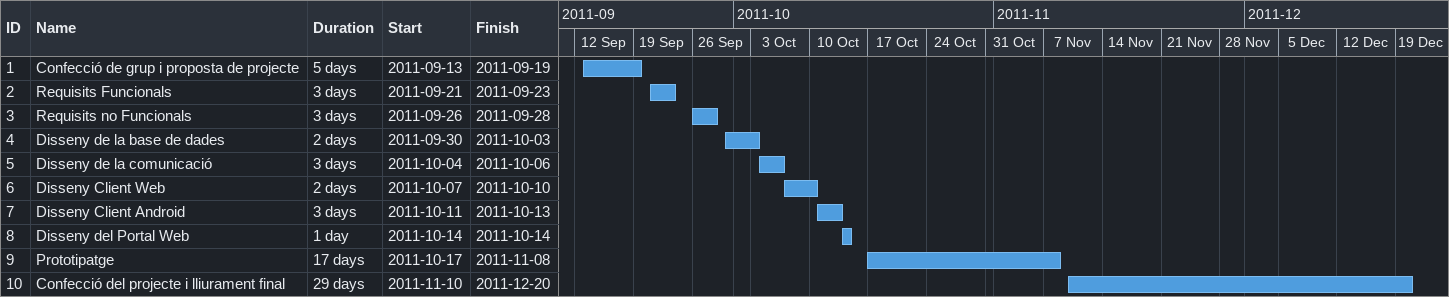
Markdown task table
| ID | Task | Duration | Start | Finish |
|---|---|---|---|---|
| 1 | Confecció de grup i proposta de projecte | 5d | 2011-09-13 | 2011-09-19 |
| 2 | Requisits Funcionals | 3d | 2011-09-21 | 2011-09-23 |
| 3 | Requisits no Funcionals | 3d | 2011-09-26 | 2011-09-28 |
| 4 | Disseny de la base de dades | 2d | 2011-09-30 | 2011-10-03 |
| 5 | Disseny de la comunicació | 3d | 2011-10-04 | 2011-10-06 |
| 6 | Disseny Client Web | 2d | 2011-10-07 | 2011-10-10 |
| 7 | Disseny Client Android | 3d | 2011-10-11 | 2011-10-13 |
| 8 | Disseny del Portal Web | 1d | 2011-10-14 | 2011-10-14 |
| 9 | Prototipatge | 17d | 2011-10-17 | 2011-11-08 |
| 10 | Confecció del projecte i lliurament final | 29d | 2011-11-10 | 2011-12-20 |
